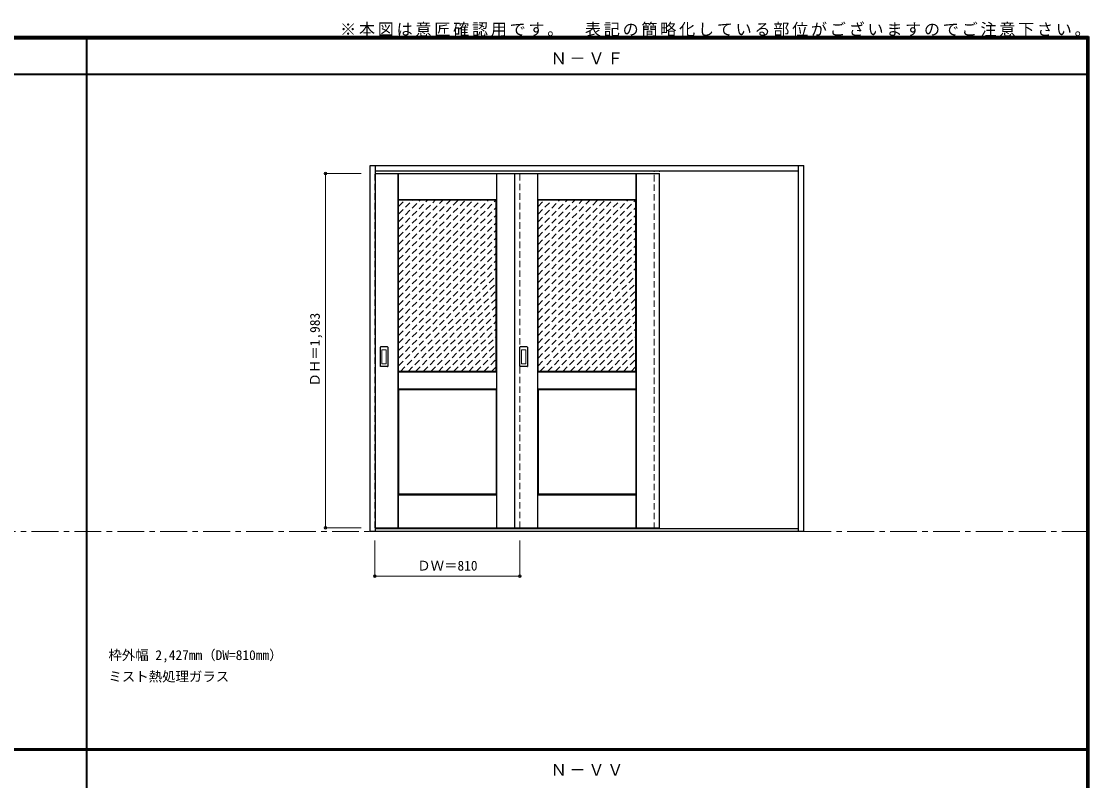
# Model space of a CAD drawing. Units: millimetres, scale not verified. Extents: x -6000 to 5700, y -4307 to 4260.
# Drawn here: x -267 to 5700, y 12 to 4260 of the extents above; entities that cross this region are included whole.
import ezdxf
from ezdxf.enums import TextEntityAlignment as Align

# ---------------------------------------------------------------- set-up
doc = ezdxf.new("R2010")
doc.units = ezdxf.units.MM
doc.header["$LTSCALE"] = 30
doc.header["$PDMODE"] = 32
doc.header["$PDSIZE"] = 15
doc.linetypes.add('CHAIN1', pattern=[8, 5, -1, 1, -1])
doc.linetypes.add('DASHED1', pattern=[1.8, 1.2, -0.6])
for name, color, linetype, lineweight in [('0-1_通り芯', 7, 'CHAIN1', 18), ('0-2_扉', 3, 'Continuous', 25), ('0-3_仕上げ', 7, 'Continuous', 18), ('0-4_枠', 3, 'Continuous', 25), ('0-6_引手', 3, 'Continuous', 25), ('0-B_寸法', 4, 'Continuous', 9), ('0-C_ハッチ', 4, 'DASHED1', 9), ('F-1_枠', 6, 'Continuous', 40)]:
    doc.layers.add(name, color=color, linetype=linetype, lineweight=lineweight)
doc.layers.add('0-A_文字', color=7, linetype='Continuous')
doc.styles.add('ＭＳ ゴシック', font='')
doc.styles.get('ＭＳ ゴシック').set_extended_font_data('MS Gothic')

msp = doc.modelspace()

# ---------------------------------------------------------------- linework, layer by layer
at = {"layer": '0-1_通り芯'}
msp.add_line((-5490, 1406), (5690, 1406), dxfattribs=at)
at = {"layer": '0-2_扉'}
for p, q in [((1713, 3409), (3300, 3409)), ((2490, 3409), (2490, 1426))]:
    msp.add_line(p, q, dxfattribs=at)
at = {"layer": '0-2_扉', "color": 4, "linetype": 'DASHED1', "lineweight": 9}
msp.add_line((2520, 1426), (2520, 3409), dxfattribs=at)
msp.add_lwpolyline([(1713, 1426), (1710, 1426), (1710, 3409), (1713, 3409)], dxfattribs=at)
at = {"layer": '0-2_扉'}
msp.add_lwpolyline([(1713, 1426), (3300, 1426), (3300, 3409)], dxfattribs=at)
at = {"layer": '0-3_仕上げ'}
for p, q in [((1838, 1426), (1838, 3409)), ((1839.5, 3261.5), (1839.5, 3409)), ((1841, 3263), (1841, 3409)), ((2389, 3263), (2389, 3409)), ((2390.5, 3261.5), (2390.5, 3409)), ((2392, 1426), (2392, 3409)), ((2618, 1426), (2618, 3409)), ((2619.5, 3261.5), (2619.5, 3409)), ((2621, 3263), (2621, 3409)), ((3169, 3263), (3169, 3409)), ((3170.5, 3261.5), (3170.5, 3409)), ((3172, 1426), (3172, 3409)), ((1841, 3263), (1839.5, 3261.5)), ((1842, 3259), (1839.5, 3261.5)), ((2389, 3263), (1841, 3263)), ((2621, 3263), (2619.5, 3261.5)), ((2622, 3259), (2619.5, 3261.5)), ((3169, 3263), (2621, 3263)), ((1839.5, 2203.5), (1839.5, 2298.5)), ((1841, 2205), (1841, 2297)), ((2389, 2297), (1841, 2297)), ((2388, 2301), (2390.5, 2298.5)), ((2389, 2297), (2390.5, 2298.5)), ((2389, 2205), (2389, 2297)), ((2390.5, 2203.5), (2390.5, 2298.5)), ((2619.5, 2203.5), (2619.5, 2298.5)), ((2621, 2205), (2621, 2297)), ((3169, 2297), (2621, 2297)), ((3168, 2301), (3170.5, 2298.5)), ((3169, 2297), (3170.5, 2298.5)), ((3169, 2205), (3169, 2297)), ((3170.5, 2203.5), (3170.5, 2298.5)), ((1841, 2205), (1839.5, 2203.5)), ((1842, 2201), (1839.5, 2203.5)), ((1841, 2205), (2389, 2205)), ((2621, 2205), (2619.5, 2203.5)), ((2622, 2201), (2619.5, 2203.5)), ((2621, 2205), (3169, 2205)), ((1839.5, 1426), (1839.5, 1611.5)), ((2388, 1614), (2390.5, 1611.5)), ((2389, 1610), (2390.5, 1611.5)), ((2390.5, 1426), (2390.5, 1611.5)), ((2619.5, 1426), (2619.5, 1611.5)), ((3168, 1614), (3170.5, 1611.5)), ((3169, 1610), (3170.5, 1611.5)), ((3170.5, 1426), (3170.5, 1611.5)), ((1841, 1426), (1841, 1610)), ((2389, 1610), (1841, 1610)), ((2389, 1426), (2389, 1610)), ((2621, 1426), (2621, 1610)), ((3169, 1610), (2621, 1610)), ((3169, 1426), (3169, 1610))]:
    msp.add_line(p, q, dxfattribs=at)
at = {"layer": '0-3_仕上げ', "color": 3, "lineweight": 25}
for p, q in [((1842, 2301), (1842, 3259)), ((2388, 3259), (1842, 3259)), ((2388, 2301), (2388, 3259)), ((2622, 2301), (2622, 3259)), ((3168, 3259), (2622, 3259)), ((3168, 2301), (3168, 3259)), ((2388, 2301), (1842, 2301)), ((3168, 2301), (2622, 2301)), ((1842, 2201), (1842, 1614)), ((2622, 2201), (2622, 1614)), ((2388, 1614), (1842, 1614)), ((3168, 1614), (2622, 1614))]:
    msp.add_line(p, q, dxfattribs=at)
at = {"layer": '0-3_仕上げ'}
for points in [[(2389, 3263), (2390.5, 3261.5), (2388, 3259)], [(3169, 3263), (3170.5, 3261.5), (3168, 3259)], [(1841, 2297), (1839.5, 2298.5), (1842, 2301)], [(2621, 2297), (2619.5, 2298.5), (2622, 2301)], [(2389, 2205), (2390.5, 2203.5), (2388, 2201)], [(3169, 2205), (3170.5, 2203.5), (3168, 2201)], [(1841, 1610), (1839.5, 1611.5), (1842, 1614)], [(2621, 1610), (2619.5, 1611.5), (2622, 1614)]]:
    msp.add_lwpolyline(points, dxfattribs=at)
at = {"layer": '0-3_仕上げ', "color": 3, "lineweight": 25}
for points in [[(1842, 2201), (2388, 2201), (2388, 1614)], [(2622, 2201), (3168, 2201), (3168, 1614)]]:
    msp.add_lwpolyline(points, dxfattribs=at)
at = {"layer": '0-4_枠'}
for p, q in [((1683, 1406), (1683, 3453)), ((1683, 3453), (4107, 3453)), ((1713, 1406), (1713, 3453)), ((1713, 3423), (4077, 3423)), ((4077, 1406), (4077, 3453)), ((4107, 1406), (4107, 3453)), ((4107, 1406), (1683, 1406)), ((4077, 1421), (1713, 1421))]:
    msp.add_line(p, q, dxfattribs=at)
at = {"layer": '0-4_枠', "color": 4, "linetype": 'DASHED1', "lineweight": 9}
for p, q in [((3270, 1421), (3270, 3423)), ((3300, 1421), (3300, 3423))]:
    msp.add_line(p, q, dxfattribs=at)
at = {"layer": '0-6_引手'}
for p, q in [((1740, 2330), (1740, 2437)), ((1780.5, 2438.5), (1741.5, 2438.5)), ((1782, 2437), (1782, 2330)), ((2520, 2330), (2520, 2437)), ((2560.5, 2438.5), (2521.5, 2438.5)), ((2562, 2437), (2562, 2330)), ((1780.5, 2328.5), (1741.5, 2328.5)), ((2560.5, 2328.5), (2521.5, 2328.5))]:
    msp.add_line(p, q, dxfattribs=at)
at = {"layer": '0-6_引手', "color": 7, "lineweight": 18}
for p, q in [((1748.5, 2346), (1748.5, 2421)), ((1772, 2422.5), (1750, 2422.5)), ((1773.5, 2421), (1773.5, 2346)), ((2528.5, 2346), (2528.5, 2421)), ((2552, 2422.5), (2530, 2422.5)), ((2553.5, 2421), (2553.5, 2346)), ((1772, 2344.5), (1750, 2344.5)), ((2552, 2344.5), (2530, 2344.5))]:
    msp.add_line(p, q, dxfattribs=at)
at = {"layer": '0-6_引手'}
for centre, start, end in [((1741.5, 2437), 90, 180), ((1780.5, 2437), 0, 90), ((2521.5, 2437), 90, 180), ((2560.5, 2437), 0, 90), ((1741.5, 2330), 180, 270), ((1780.5, 2330), 270, 0), ((2521.5, 2330), 180, 270), ((2560.5, 2330), 270, 0)]:
    msp.add_arc(centre, 1.5, start, end, dxfattribs=at)
at = {"layer": '0-6_引手', "color": 7, "lineweight": 18}
for centre, start, end in [((1750, 2421), 90, 180), ((1772, 2421), 0, 90), ((2530, 2421), 90, 180), ((2552, 2421), 0, 90), ((1750, 2346), 180, 270), ((1772, 2346), 270, 0), ((2530, 2346), 180, 270), ((2552, 2346), 270, 0)]:
    msp.add_arc(centre, 1.5, start, end, dxfattribs=at)
at = {"layer": '0-B_寸法'}
for p, q in [((1433, 3409), (1633, 3409)), ((1433, 3409), (1433, 1426)), ((1433, 1426), (1633, 1426)), ((1710, 1156), (1710, 1356)), ((2520, 1156), (2520, 1356)), ((2520, 1156), (1710, 1156))]:
    msp.add_line(p, q, dxfattribs=at)
at = {"layer": '0-B_寸法', "color": 7}
for p in [(1433, 3409), (1433, 1426), (1710, 1156), (2520, 1156)]:
    msp.add_point(p, dxfattribs=at)
at = {"layer": '0-C_ハッチ'}
for p, q in [((1842, 3224.06), (1876.94, 3259)), ((1842, 3139.21), (1961.79, 3259)), ((1842, 3181.63), (1919.37, 3259)), ((1842, 2757.37), (2343.63, 3259)), ((1842, 2799.79), (2301.2, 3259)), ((1842, 2842.22), (2258.78, 3259)), ((1842, 2884.65), (2216.35, 3259)), ((1842, 2927.07), (2173.93, 3259)), ((1842, 2969.5), (2131.5, 3259)), ((1842, 3011.93), (2089.07, 3259)), ((1842, 3054.35), (2046.65, 3259)), ((1842, 3096.78), (2004.22, 3259)), ((1842, 2714.94), (2386.06, 3259)), ((2622, 3224.06), (2656.94, 3259)), ((2622, 3139.21), (2741.79, 3259)), ((2622, 3181.63), (2699.37, 3259)), ((2622, 2757.37), (3123.63, 3259)), ((2622, 2799.79), (3081.2, 3259)), ((2622, 2842.22), (3038.78, 3259)), ((2622, 2884.65), (2996.35, 3259)), ((2622, 2927.07), (2953.93, 3259)), ((2622, 2969.5), (2911.5, 3259)), ((2622, 3011.93), (2869.07, 3259)), ((2622, 3054.35), (2826.65, 3259)), ((2622, 3096.78), (2784.22, 3259)), ((2622, 2714.94), (3166.06, 3259)), ((1842, 2672.52), (2388, 3218.52)), ((1842, 2630.09), (2388, 3176.09)), ((2622, 2672.52), (3168, 3218.52)), ((2622, 2630.09), (3168, 3176.09)), ((1842, 2587.66), (2388, 3133.66)), ((2622, 2587.66), (3168, 3133.66)), ((1842, 2545.24), (2388, 3091.24)), ((1842, 2502.81), (2388, 3048.81)), ((2622, 2545.24), (3168, 3091.24)), ((2622, 2502.81), (3168, 3048.81)), ((1842, 2460.38), (2388, 3006.38)), ((2622, 2460.38), (3168, 3006.38)), ((1842, 2417.96), (2388, 2963.96)), ((2622, 2417.96), (3168, 2963.96)), ((1842, 2375.53), (2388, 2921.53)), ((1842, 2333.1), (2388, 2879.1)), ((2622, 2375.53), (3168, 2921.53)), ((2622, 2333.1), (3168, 2879.1)), ((1852.32, 2301), (2388, 2836.68)), ((2632.32, 2301), (3168, 2836.68)), ((1894.75, 2301), (2388, 2794.25)), ((1937.17, 2301), (2388, 2751.83)), ((2674.75, 2301), (3168, 2794.25)), ((2717.17, 2301), (3168, 2751.83)), ((1979.6, 2301), (2388, 2709.4)), ((2759.6, 2301), (3168, 2709.4)), ((2022.03, 2301), (2388, 2666.97)), ((2802.03, 2301), (3168, 2666.97)), ((2064.45, 2301), (2388, 2624.55)), ((2106.88, 2301), (2388, 2582.12)), ((2844.45, 2301), (3168, 2624.55)), ((2886.88, 2301), (3168, 2582.12)), ((2149.31, 2301), (2388, 2539.69)), ((2929.31, 2301), (3168, 2539.69)), ((2191.73, 2301), (2388, 2497.27)), ((2234.16, 2301), (2388, 2454.84)), ((2971.73, 2301), (3168, 2497.27)), ((3014.16, 2301), (3168, 2454.84)), ((2276.59, 2301), (2388, 2412.41)), ((3056.59, 2301), (3168, 2412.41)), ((2319.01, 2301), (2388, 2369.99)), ((2361.44, 2301), (2388, 2327.56)), ((3099.01, 2301), (3168, 2369.99)), ((3141.44, 2301), (3168, 2327.56))]:
    msp.add_line(p, q, dxfattribs=at)
at = {"layer": 'F-1_枠'}
for p, q in [((-6000, 4175), (5700, 4175)), ((-6000, 4170), (5700, 4170)), ((-6000, 4165), (5700, 4165)), ((100, -3790), (100, 4175)), ((5690, 4175), (5690, -4205)), ((5695, 4175), (5695, -4205)), ((5700, 4175), (5700, -4205)), ((-6000, 3965), (5700, 3965)), ((-6000, 190.5), (5700, 190.5)), ((-6000, 187.5), (5700, 187.5)), ((-6000, 184.5), (5700, 184.5))]:
    msp.add_line(p, q, dxfattribs=at)

# ---------------------------------------------------------------- texts
at = {"layer": '0-A_文字', "style": 'ＭＳ ゴシック'}
for s, p in [('枠外幅 2,427mm（DW=810mm）', (220, 670.5)), ('ミスト熱処理ガラス', (220, 550.5))]:
    msp.add_text(s, height=54.99, dxfattribs=at).set_placement(p, align=Align.BOTTOM_LEFT)
at = {"layer": '0-A_文字', "char_height": 65.98, "attachment_point": 7, "style": 'ＭＳ ゴシック'}
for s, insert in [('\\T1.17;※本図は意匠確認用です。\u3000表記の簡略化している部位がございますのでご注意下さい。', (1515, 4175)), ('\\T1.17;Ｎ－ＶＦ', (2692.5, 4020)), ('\\T1.17;Ｎ－ＶＶ', (2692.5, 39.5))]:
    msp.add_mtext(s, dxfattribs=dict(at, insert=insert))
at = {"layer": '0-B_寸法', "color": 7, "style": 'ＭＳ ゴシック'}
msp.add_text('ＤＨ＝1,983', height=54.99, rotation=90, dxfattribs=at).set_placement((1418, 2217.25), align=Align.BOTTOM_LEFT)
msp.add_text('ＤＷ＝810', height=54.99, dxfattribs=at).set_placement((1946.25, 1171), align=Align.BOTTOM_LEFT)

doc.saveas('drawing.dxf')
